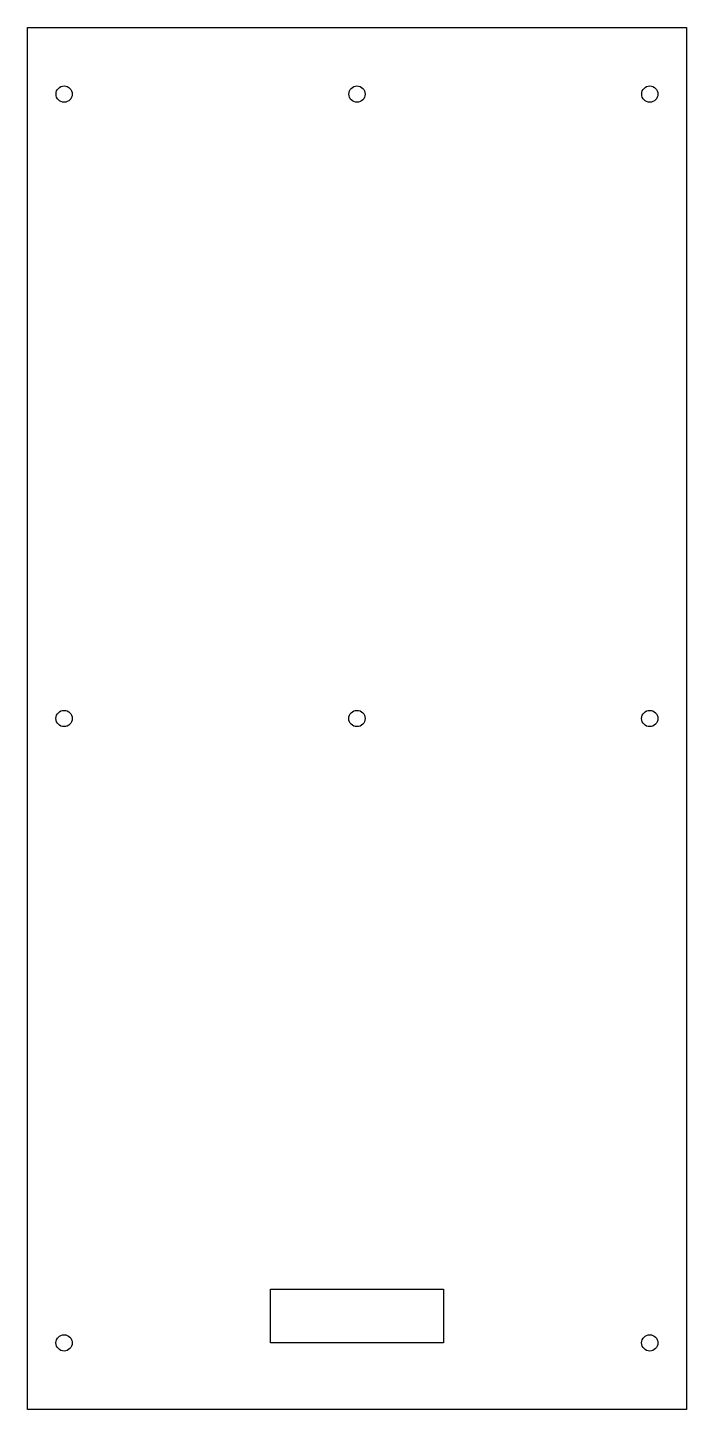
# Model space of a CAD drawing. Header units: metres. Extents: x 0 to 198, y -416 to 0.
import ezdxf

# ---------------------------------------------------------------- set-up
doc = ezdxf.new("R2010")
doc.units = ezdxf.units.M

msp = doc.modelspace()

# ---------------------------------------------------------------- linework, layer by layer
for p, q in [((0, 0), (198.29, 0)), ((0, -415.6), (0, 0)), ((198.29, 0), (198.29, -415.6)), ((73.144, -379.4), (125.144, -379.4)), ((73.144, -395.6), (73.144, -379.4)), ((125.144, -379.4), (125.144, -395.6)), ((125.144, -395.6), (73.144, -395.6)), ((198.29, -415.6), (0, -415.6))]:
    msp.add_line(p, q)
for centre in [(11, -20), (99.14, -20), (187.28, -20), (10.991, -207.8), (99.131, -207.8), (187.271, -207.8), (10.982, -395.6), (187.271, -395.6)]:
    msp.add_circle(centre, 2.45)

doc.saveas('drawing.dxf')
